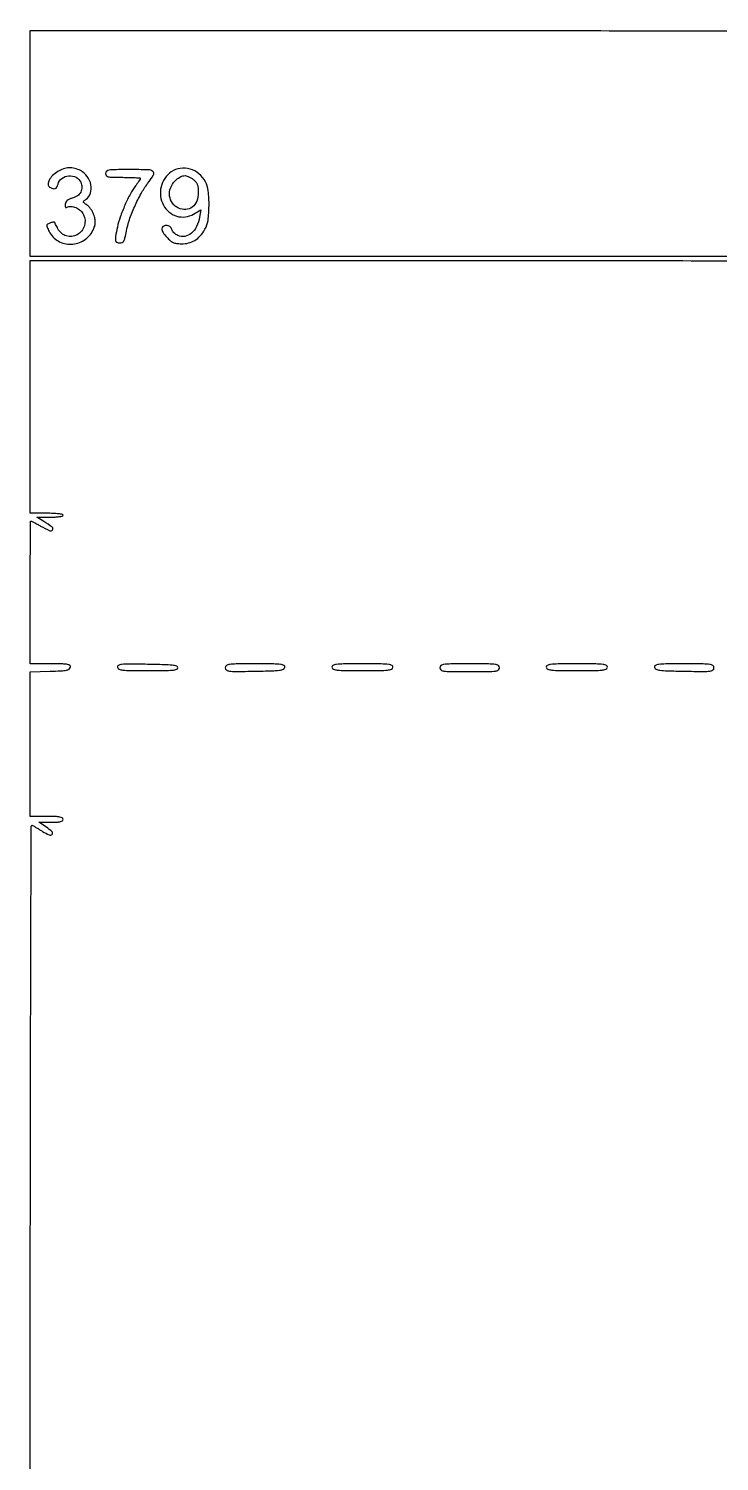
# Model space of a CAD drawing. Extents: x 0 to 836, y 5 to 589.
# Drawn here: x 353.5 to 383.7, y 367.5 to 430.3 of the extents above; entities that cross this region are included whole.
import ezdxf

# ---------------------------------------------------------------- set-up
doc = ezdxf.new("R2010")
doc.units = 0
doc.header["$MEASUREMENT"] = 0

msp = doc.modelspace()

# ---------------------------------------------------------------- linework, layer by layer
for points in [[(201.712326, 537.783562, -0.000001), (217.055896, 537.76491, -0.426088)], [(546.939, 229.3929, -0.000106), (546.943559, 250.949215, -0.000176), (546.957638, 269.095817, -0.000001), (546.976289, 285.583213, -0.415883)], [(836.0595, 588.6891), (420.497259, 588.710259, 0.000013), (261.145696, 588.714318, 0.000021), (126.989856, 588.708632), (4.934769, 588.698274, 0.19889), (4.878609, 588.675009, 0.198853), (4.855343, 588.618859), (4.83877, 516.273901, 0.000036), (4.826254, 436.744061, 0.000021), (4.8222, 342.282364), (4.8222, 95.946129), (4.469225, 95.920114, 0.031904), (4.160456, 95.877435, 0.315999), (4.075312, 95.787407, 0.415411), (4.137995, 95.703578, 0.035338), (4.43445, 95.6826), (4.8222, 95.6826), (4.8222, 50.2101), (4.8222, 4.7376), (420.462, 4.7376), (836.1018, 4.7376)], [(604.852986, 529.408162, -0.000002), (620.423836, 529.389509, -0.550615)], [(238.738155, 529.614638, -0.000002), (224.300981, 529.63329, -0.415836)], [(308.18842, 529.408162, -0.000002), (322.638019, 529.38951, -0.415836)], [(531.796111, 538.074638, -0.000002), (517.6951, 538.093291, -0.426056)], [(413.368417, 538.074638, -0.000002), (399.676779, 538.093291, -0.415815)], [(77.850638, 481.579418, -0.000002), (77.869294, 494.031443, -0.550517)], [(336.166934, 548.220763, -0.000002), (326.827688, 548.233536, -0.413812)], [(77.644162, 421.684687, -0.000002), (77.625507, 409.236574, -0.415775)], [(333.609652, 529.614638, -0.000003), (323.198363, 529.633296, -0.415688)], [(383.716206, 529.408162, -0.000003), (394.123716, 529.389504, -0.425916)], [(381.27946, 547.935135, -0.000004), (390.656104, 547.916048, -0.413615)], [(604.231838, 387.151416, -0.000003), (604.250494, 398.693431, -0.41574)], [(389.238013, 420.2928), (371.390706, 420.2928), (353.5434, 420.2928), (353.5434, 425.2419), (353.5434, 430.191), (371.3517, 430.191, -0.000231), (378.180308, 430.18784, -0.000386), (383.928812, 430.178081, -0.000006), (389.141921, 430.165143, -0.413483)], [(353.5434, 357.693793, -0.000106), (353.547577, 377.343724, -0.000595), (353.564574, 387.861903, -0.000041), (353.586157, 395.332076, -0.579729), (353.64915, 395.367898, -0.003685), (353.709374, 395.331711, -0.000678), (353.819884, 395.263988, -0.000729), (353.948935, 395.184401, -0.000663), (354.081872, 395.101907, 0.034313), (354.371808, 394.947958, 0.321362), (354.502543, 394.97478, 0.414408), (354.498082, 395.088628, 0.037281), (354.25112, 395.284838), (353.927123, 395.505), (354.454361, 395.505, 0.010027), (354.722527, 395.510378, 0.049062), (354.872577, 395.531241, 0.111131), (354.952228, 395.570461, 0.226743), (354.9816, 395.6319, 0.266366), (354.945121, 395.695517, 0.088943), (354.8406, 395.733918, 0.037256), (354.641586, 395.753925, 0.00643), (354.2625, 395.7588), (353.5434, 395.7588), (353.5434, 398.92834), (353.5434, 402.097881), (354.409558, 402.12199, 0.004927), (354.895426, 402.140308, 0.035666), (355.127532, 402.168021, 0.090154), (355.249556, 402.215344, 0.211012), (355.304061, 402.29415, 0.263156), (355.277628, 402.372476, 0.141275), (355.182928, 402.41822, 0.038603), (354.966122, 402.438249, 0.003739), (354.437903, 402.4422), (353.5434, 402.4422), (353.5434, 405.5724, -0.000947), (353.545674, 406.772677, -0.00158), (353.552696, 407.783104, -0.000101), (353.562044, 408.689735, -0.411138), (353.575044, 408.7026, -0.117921), (353.597317, 408.697273, -0.001925), (353.712294, 408.638381, -0.004895), (353.845644, 408.567766, -0.003216), (353.997839, 408.483982, 0.018699), (354.399077, 408.279023, 0.365268), (354.523689, 408.312914, 0.404893), (354.503876, 408.432183, 0.01917), (354.1356, 408.683277), (353.8395, 408.86895), (354.41055, 408.870375, 0.013265), (354.633999, 408.876862, 0.023496), (354.817331, 408.895726, 0.020847), (354.954648, 408.922307, 0.347533), (354.9816, 408.9564, 0.362465), (354.952126, 408.991716, 0.015687), (354.780675, 409.017362, 0.019442), (354.55174, 409.035308, 0.009838), (354.2625, 409.041), (353.5434, 409.041), (353.5434, 414.5823), (353.5434, 420.1236), (371.3517, 420.1236, -0.000334), (378.180128, 420.119041, -0.000557), (383.928036, 420.104962, -0.000013), (389.13238, 420.086286, -0.42538)]]:
    msp.add_lwpolyline(points, format="xyb")
for points in [[(354.747225, 424.015078, 0.05724), (354.524, 423.841159, 0.079312), (354.373494, 423.637432, 0.117294), (354.328068, 423.455323, 0.260038), (354.39421, 423.333637, 0.05749), (354.531669, 423.267361, 0.172685), (354.634325, 423.26814, 0.181409), (354.710157, 423.333122, 0.064459), (354.763263, 423.468177, -0.175745), (354.928953, 423.713595, -0.138244), (355.231977, 423.825677, -0.136796), (355.55135, 423.763467, -0.171396), (355.759457, 423.547566, -0.106441), (355.807813, 423.326598, -0.124181), (355.756083, 423.118582, -0.117926), (355.608624, 422.952342, -0.089777), (355.386756, 422.850225, 0.037174), (355.256605, 422.80614, 0.078838), (355.166582, 422.749919, 0.096747), (355.109805, 422.677109, 0.081497), (355.080236, 422.58376, 0.02891), (355.073174, 422.502164, 0.119365), (355.083381, 422.454057, 0.276238), (355.108607, 422.437346, 0.151038), (355.14575, 422.446979, -0.159397), (355.321098, 422.489414, -0.083857), (355.540839, 422.434236, -0.077814), (355.746422, 422.302853, -0.100804), (355.880795, 422.124581, -0.191519), (355.913701, 421.630601, -0.191007), (355.598474, 421.248202, -0.202782), (355.123163, 421.198695, -0.203787), (354.75787, 421.505395, 0.002093), (354.704292, 421.60971, 0.003032), (354.65603, 421.70135, 0.001553), (354.614415, 421.778641, 0.050235), (354.602423, 421.796267, 0.2614), (354.586578, 421.802262, 0.016535), (354.535813, 421.792879, 0.020895), (354.473257, 421.776397, 0.013728), (354.402709, 421.75248, 0.039093), (354.296959, 421.703665, 0.24682), (354.265672, 421.655515, 0.130591), (354.278023, 421.582445, 0.008927), (354.369277, 421.391112, 0.147626), (354.764449, 420.972007, 0.139204), (355.335138, 420.829312, 0.136262), (355.904928, 421.007113, 0.139495), (356.295356, 421.452025, 0.026915), (356.366326, 421.625047, 0.065692), (356.394211, 421.759677, 0.065092), (356.386343, 421.897675, 0.02604), (356.341446, 422.081913, 0.04112), (356.288515, 422.21706, 0.032659), (356.210495, 422.353079, 0.03366), (356.120812, 422.47023, 0.067627), (356.033053, 422.546442, -0.011292), (355.900436, 422.637681, -0.194404), (355.872932, 422.681398, -0.269165), (355.888417, 422.724043, -0.021404), (355.987553, 422.800005, 0.167484), (356.181132, 423.06668, 0.122146), (356.200655, 423.435234, 0.109855), (356.041914, 423.801468, 0.116958), (355.745769, 424.056068, 0.058259), (355.493973, 424.151093, 0.071498), (355.244167, 424.176593, 0.070868), (354.995541, 424.130701, 0.055932)], [(356.8428, 423.9306, 0.17273), (356.875473, 423.838843, 0.168559), (356.959125, 423.78725, 0.050222), (357.141678, 423.765551, 0.004487), (357.6042, 423.7614, -0.005903), (357.896149, 423.757953, -0.009819), (358.141939, 423.747316, -0.003822), (358.347732, 423.732778, -0.391498), (358.3656, 423.713455, -0.137513), (358.357179, 423.683415, -0.007359), (358.303952, 423.59877, -0.011075), (358.236135, 423.49926, -0.007811), (358.155736, 423.390365, 0.041374), (357.932037, 423.040518, 0.018158), (357.692675, 422.544863, 0.018215), (357.485387, 422.021562, 0.033072), (357.360646, 421.578786, 0.007607), (357.279936, 421.166402, 0.081087), (357.27717, 420.996108, 0.24362), (357.335217, 420.9154, 0.117881), (357.462368, 420.885, 0.103986), (357.571194, 420.90788, 0.161113), (357.641858, 420.971621, 0.073435), (357.693722, 421.105032, 0.010075), (357.754351, 421.398071, -0.037612), (357.886964, 421.898474, -0.021031), (358.118548, 422.48457, -0.021025), (358.398948, 423.049954, -0.037128), (358.68285, 423.486449, 0.026417), (358.942335, 423.867317, 0.379622), (358.915232, 424.015933, 0.161247), (358.710391, 424.089555, 0.006323), (357.9003, 424.0998, 0.002827), (357.240341, 424.096069, 0.036854), (356.996137, 424.075266, 0.138781), (356.885668, 424.024006, 0.218517)], [(359.722204, 423.999986, 0.188759), (359.27332, 423.345623, 0.180396), (359.377009, 422.545177, 0.199234), (359.962123, 422.060583, 0.210904), (360.700223, 422.147583), (361.011659, 422.331335), (360.961496, 422.022219, -0.071214), (360.832322, 421.60912, -0.105821), (360.601913, 421.309844, -0.133073), (360.311062, 421.173187, -0.151692), (360.006847, 421.211858, -0.049128), (359.919457, 421.262558, -0.042152), (359.838664, 421.331741, -0.044207), (359.775772, 421.407934, -0.086696), (359.74318, 421.479238, 0.08419), (359.711157, 421.550229, 0.095531), (359.658589, 421.60313, 0.088381), (359.586548, 421.635456, 0.061447), (359.497833, 421.6464, 0.133082), (359.35518, 421.607747, 0.285943), (359.30418, 421.510864, 0.133017), (359.360257, 421.350782, 0.031957), (359.535506, 421.12744, 0.031825), (359.677555, 420.98749, 0.075144), (359.802836, 420.908188, 0.071526), (359.949792, 420.867279, 0.026746), (360.163752, 420.851155, 0.06371), (360.47925, 420.884568, 0.079209), (360.751675, 420.99682, 0.074413), (360.988075, 421.194924, 0.048802), (361.196985, 421.483124, 0.101117), (361.330866, 421.876355, 0.029258), (361.374731, 422.519424, 0.02942), (361.342935, 423.164946, 0.096872), (361.217034, 423.570253, 0.096072), (360.930655, 423.920166, 0.103728), (360.541412, 424.126111, 0.107938), (360.114991, 424.153819, 0.112028)], [(360.680691, 423.67066, -0.046524), (360.795721, 423.561439, -0.087942), (360.861588, 423.452271, -0.070477), (360.894154, 423.311107, -0.021505), (360.9036, 423.091572, -0.091023), (360.835726, 422.721823, -0.137344), (360.642367, 422.459982, -0.15282), (360.358176, 422.353515, -0.121259), (360.03435, 422.414513, -0.130307), (359.775295, 422.62688, -0.124874), (359.650272, 422.943103, -0.118756), (359.688396, 423.293535, -0.110605), (359.881892, 423.598708, -0.050987), (360.090687, 423.768768, -0.123571), (360.277134, 423.833827, -0.130223), (360.465841, 423.801598, -0.059664)], [(357.366085, 402.296332, 0.251212), (357.433528, 402.213355, 0.071206), (357.600055, 402.170142, 0.025348), (357.927601, 402.150125, 0.002588), (358.705159, 402.1461, 0.002964), (359.427134, 402.15038, 0.021179), (359.775793, 402.169299, 0.045119), (359.963797, 402.20482, 0.335246), (360.0153, 402.273, 0.334881), (359.963283, 402.341956, 0.04165), (359.767082, 402.380702, 0.020579), (359.407903, 402.406092, 0.002999), (358.676227, 402.423232, 0.002151), (357.857187, 402.433978, 0.02635), (357.54453, 402.420253, 0.099142), (357.40495, 402.377962, 0.328399)], [(362.088, 402.270797, 0.24262), (362.1372, 402.175372, 0.126764), (362.265332, 402.126185, 0.031064), (362.551917, 402.1112, 0.002061), (363.377083, 402.122747, 0.002804), (364.128194, 402.140567, 0.025016), (364.457429, 402.166747, 0.065668), (364.627658, 402.212126, 0.252541), (364.694586, 402.29415, 0.330137), (364.655655, 402.375139, 0.092921), (364.513273, 402.41913, 0.026279), (364.199875, 402.438523, 0.002314), (363.405503, 402.4422, 0.002087), (362.567572, 402.438703, 0.030265), (362.271721, 402.418298, 0.119511), (362.138442, 402.367024, 0.246211)], [(366.757105, 402.29415, 0.254832), (366.824342, 402.212568, 0.068159), (366.993215, 402.170103, 0.024934), (367.323043, 402.150162, 0.002632), (368.0946, 402.1461, 0.002632), (368.866157, 402.150162, 0.024934), (369.195985, 402.170103, 0.068159), (369.364858, 402.212568, 0.254832), (369.432095, 402.29415, 0.335991), (369.392019, 402.37544, 0.088793), (369.243956, 402.419199, 0.02535), (368.919519, 402.438544, 0.002216), (368.0946, 402.4422, 0.002216), (367.269681, 402.438544, 0.02535), (366.945244, 402.419199, 0.088793), (366.797181, 402.37544, 0.335991)], [(371.4786, 402.273, 0.250083), (371.529169, 402.178218, 0.116079), (371.663662, 402.127679, 0.02996), (371.960574, 402.107332, 0.00213), (372.7899, 402.1038, 0.00213), (373.619226, 402.107332, 0.02996), (373.916137, 402.127679, 0.116079), (374.050631, 402.178218, 0.250083), (374.1012, 402.273, 0.250083), (374.050631, 402.367782, 0.116079), (373.916137, 402.418321, 0.02996), (373.619226, 402.438668, 0.00213), (372.7899, 402.4422, 0.00213), (371.960574, 402.438668, 0.02996), (371.663662, 402.418321, 0.116079), (371.529169, 402.367782, 0.250083)], [(376.147705, 402.29415, 0.254832), (376.214942, 402.212568, 0.068159), (376.383815, 402.170103, 0.024934), (376.713643, 402.150162, 0.002632), (377.4852, 402.1461, 0.002632), (378.256757, 402.150162, 0.024934), (378.586585, 402.170103, 0.068159), (378.755458, 402.212568, 0.254832), (378.822695, 402.29415, 0.335991), (378.782619, 402.37544, 0.088793), (378.634556, 402.419199, 0.02535), (378.310119, 402.438544, 0.002216), (377.4852, 402.4422, 0.002216), (376.660281, 402.438544, 0.02535), (376.335844, 402.419199, 0.088793), (376.187781, 402.37544, 0.335991)], [(380.885214, 402.29415, 0.252541), (380.952142, 402.212126, 0.065668), (381.122371, 402.166747, 0.025016), (381.451606, 402.140567, 0.002804), (382.202717, 402.122747, 0.002061), (383.027883, 402.1112, 0.031064), (383.314468, 402.126185, 0.126764), (383.4426, 402.175372, 0.24262), (383.4918, 402.270797, 0.246211), (383.441358, 402.367024, 0.119511), (383.308079, 402.418298, 0.030265), (383.012228, 402.438703, 0.002087), (382.174297, 402.4422, 0.002314), (381.379925, 402.438523, 0.026279), (381.066527, 402.41913, 0.092921), (380.924145, 402.375139, 0.330137)]]:
    msp.add_lwpolyline(points, format="xyb", close=True)

doc.saveas('drawing.dxf')
